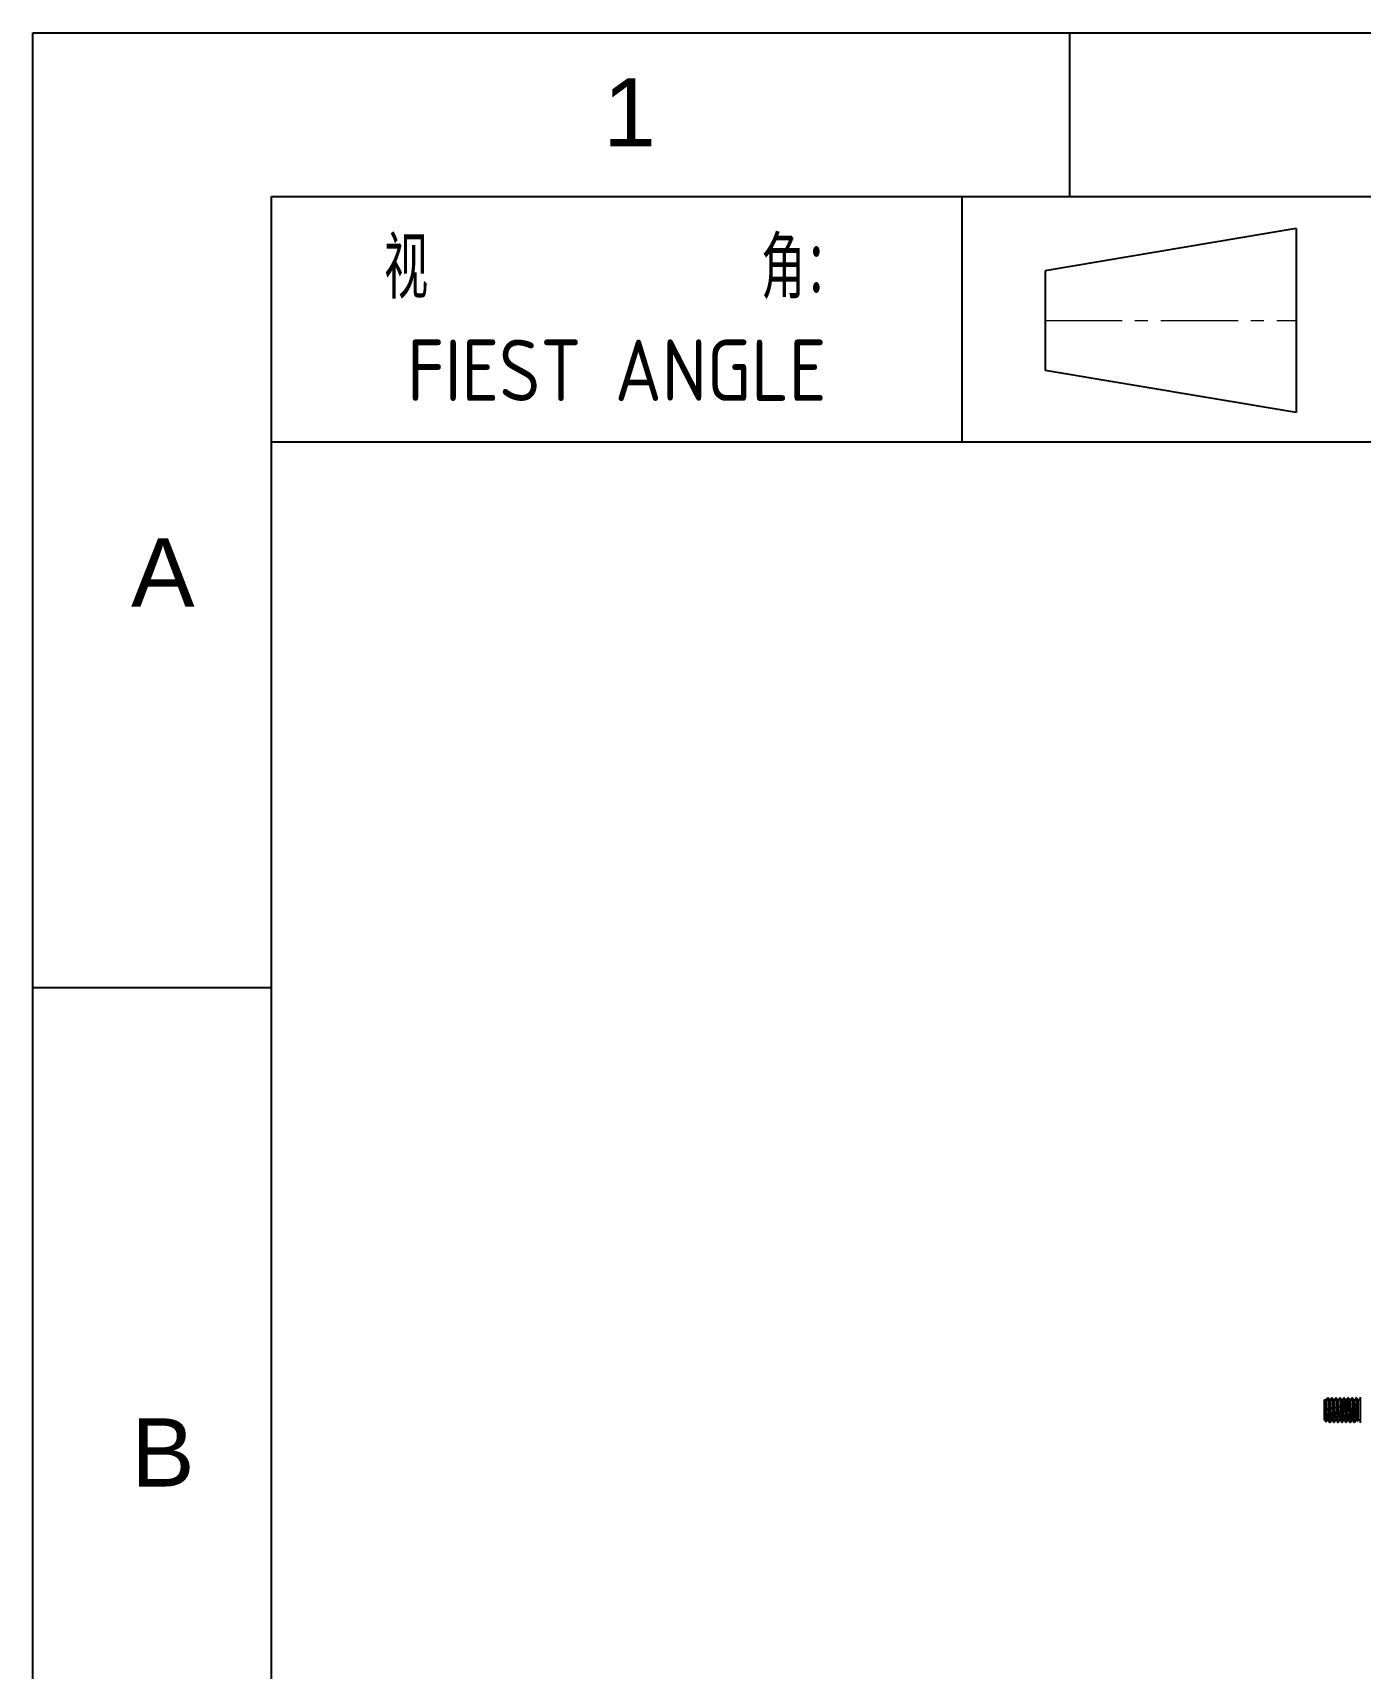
# Model space of a CAD drawing. Header units: millimetres. Extents: x 3299 to 14264, y 1863 to 5555.
# Drawn here: x 3299.4 to 3626.4, y 2871.8 to 3274.7 of the extents above; entities that cross this region are included whole.
import ezdxf

# ---------------------------------------------------------------- set-up
doc = ezdxf.new("R2010")
doc.units = ezdxf.units.MM
doc.linetypes.add('CENTER2', pattern=[28.575, 19.05, -3.175, 3.175, -3.175])
doc.layers.add('02___PRT_ALL_AXES', color=7, linetype='Continuous')
doc.layers.add('图框', color=7, linetype='Continuous')
doc.layers.add('细实线', color=7, linetype='Continuous', lineweight=18)
doc.styles.get("Standard").update_dxf_attribs({"font": 'arial.ttf'})
doc.styles.add('工程字', font='gbenor.shx', dxfattribs={"bigfont": 'gbcbig.shx'})

# ---------------------------------------------------------------- blocks, each defined once
blk = doc.blocks.new('产品尺寸图图框')
at = {"layer": '图框'}
for p, q in [((314.593, 605.09), (611.593, 605.09)), ((314.593, 395.09), (314.593, 605.09)), ((352.593, 605.09), (352.593, 599.09)), ((323.343, 599.09), (605.843, 599.09)), ((323.343, 401.09), (323.343, 599.09)), ((314.593, 570.09), (323.343, 570.09))]:
    blk.add_line(p, q, dxfattribs=at)
at = {"layer": '图框', "char_height": 2.5, "attachment_point": 1}
for s, insert in [('1', (335.498, 603.421)), ('A', (318.198, 586.553)), ('B', (318.198, 554.3))]:
    blk.add_mtext_dynamic_manual_height_columns(s, width=1.58949, gutter_width=1.25, heights=[0], dxfattribs=dict(at, insert=insert))
blk = doc.blocks.new('*T149')
at = {"layer": '图框', "color": 0, "linetype": 'ByBlock', "lineweight": -2, "transparency": 16777216}
for p, q in [((0, 60.48), (340.2, 60.48)), ((0, 0), (0, 60.48)), ((170.1, 0), (170.1, 60.48)), ((340.2, 0), (340.2, 60.48)), ((0, 0), (340.2, 0))]:
    blk.add_line(p, q, dxfattribs=at)
at = {"layer": '图框', "color": 0, "transparency": 16777216, "insert": (85.05, 30.24), "char_height": 15.12, "width": 153.4159, "attachment_point": 5, "style": '工程字'}
blk.add_mtext('视          角：\\PFIEST ANGLE', dxfattribs=at)
blk = doc.blocks.new('*U130')
at = {"layer": '细实线', "color": 0, "linetype": 'CENTER2', "lineweight": 5, "transparency": 16777216}
blk.add_line((-31.02, 0), (31.02, 0), dxfattribs=at)

msp = doc.modelspace()

# ---------------------------------------------------------------- linework, layer by layer
at = {"color": 7, "linetype": 'Continuous'}
for p, q in [((3617.58801, 2937.89949), (3617.67593, 2937.9874)), ((3617.58801, 2932.89952), (3617.58801, 2937.89947)), ((3617.67593, 2937.9874), (3617.68659, 2937.98357)), ((3618.32343, 2938.3869), (3618.33801, 2938.39949)), ((3618.43801, 2938.39949), (3618.45259, 2938.3869)), ((3619.32343, 2938.3869), (3619.33801, 2938.39949)), ((3619.45259, 2938.3869), (3619.43801, 2938.39949)), ((3620.32343, 2938.3869), (3620.33801, 2938.39949)), ((3620.45259, 2938.3869), (3620.43801, 2938.39949)), ((3621.32343, 2938.3869), (3621.33801, 2938.39949)), ((3621.45259, 2938.3869), (3621.43801, 2938.39949)), ((3622.33801, 2938.39949), (3622.32343, 2938.3869)), ((3622.45259, 2938.3869), (3622.43801, 2938.39949)), ((3623.33801, 2938.39949), (3623.32343, 2938.3869)), ((3623.45259, 2938.3869), (3623.43801, 2938.39949)), ((3624.32343, 2938.3869), (3624.33801, 2938.39949)), ((3624.45259, 2938.3869), (3624.43801, 2938.39949)), ((3625.33801, 2938.39949), (3625.32343, 2938.3869)), ((3625.38801, 2938.25266), (3625.38801, 2938.39949)), ((3625.88801, 2937.89949), (3625.38801, 2938.39949)), ((3625.88801, 2932.89949), (3625.88801, 2937.89949)), ((3626.38801, 2937.89949), (3625.88801, 2937.89949)), ((3626.38801, 2938.54949), (3626.38801, 2932.24949)), ((3617.58801, 2932.89949), (3617.99291, 2932.49458)), ((3617.99291, 2932.49458), (3618.00243, 2932.49802)), ((3618.82343, 2932.41207), (3618.83801, 2932.39949)), ((3619.82343, 2932.41207), (3619.83801, 2932.39949)), ((3619.95259, 2932.41207), (3619.93801, 2932.39949)), ((3620.82343, 2932.41207), (3620.83801, 2932.39949)), ((3620.95259, 2932.41207), (3620.93801, 2932.39949)), ((3621.82343, 2932.41207), (3621.83801, 2932.39949)), ((3621.95259, 2932.41207), (3621.93801, 2932.39949)), ((3622.82343, 2932.41207), (3622.83801, 2932.39949)), ((3622.95259, 2932.41207), (3622.93801, 2932.39949)), ((3623.82343, 2932.41207), (3623.83801, 2932.39949)), ((3623.95259, 2932.41207), (3623.93801, 2932.39949)), ((3624.83801, 2932.39949), (3624.82343, 2932.41207)), ((3624.95259, 2932.41207), (3624.93801, 2932.39949)), ((3625.66313, 2932.68844), (3625.6733, 2932.68478)), ((3625.88801, 2932.89949), (3625.6733, 2932.68478)), ((3626.38801, 2932.89949), (3625.88801, 2932.89949))]:
    msp.add_line(p, q, dxfattribs=at)
for points in [[(3617.90767, 2937.60315), (3617.78494, 2937.81425), (3617.68659, 2937.98357)], [(3618.32343, 2938.3869), (3618.16821, 2938.1193), (3617.994, 2937.81927), (3617.88801, 2937.63696)], [(3618.90767, 2937.60315), (3618.78494, 2937.81425), (3618.61072, 2938.11428), (3618.45259, 2938.3869)], [(3619.32343, 2938.3869), (3619.16821, 2938.1193), (3618.994, 2937.81927), (3618.88801, 2937.63696)], [(3619.90767, 2937.60315), (3619.78494, 2937.81425), (3619.61072, 2938.11428), (3619.45259, 2938.3869)], [(3620.32343, 2938.3869), (3620.16821, 2938.1193), (3619.994, 2937.81927), (3619.88801, 2937.63696)], [(3620.90767, 2937.60315), (3620.78494, 2937.81425), (3620.61072, 2938.11428), (3620.45259, 2938.3869)], [(3621.32343, 2938.3869), (3621.16821, 2938.1193), (3620.994, 2937.81927), (3620.88801, 2937.63696)], [(3621.90767, 2937.60315), (3621.78494, 2937.81425), (3621.61072, 2938.11428), (3621.45259, 2938.3869)], [(3622.32343, 2938.3869), (3622.16821, 2938.1193), (3621.994, 2937.81927), (3621.88801, 2937.63696)], [(3622.90767, 2937.60315), (3622.78494, 2937.81425), (3622.61072, 2938.11428), (3622.45259, 2938.3869)], [(3623.32343, 2938.3869), (3623.16821, 2938.1193), (3622.994, 2937.81927), (3622.88801, 2937.63696)], [(3623.90767, 2937.60315), (3623.78494, 2937.81425), (3623.61072, 2938.11428), (3623.45259, 2938.3869)], [(3624.32343, 2938.3869), (3624.16821, 2938.1193), (3623.994, 2937.81927), (3623.88801, 2937.63696)], [(3624.90767, 2937.60315), (3624.78494, 2937.81425), (3624.61072, 2938.11428), (3624.45259, 2938.3869)], [(3625.32343, 2938.3869), (3625.16821, 2938.1193), (3624.994, 2937.81927), (3624.88801, 2937.63696)], [(3618.00243, 2932.49802), (3618.11072, 2932.68469), (3618.28494, 2932.98473), (3618.38801, 2933.16202)], [(3618.36835, 2933.19583), (3618.494, 2932.97971), (3618.66821, 2932.67968), (3618.82343, 2932.41207)], [(3618.95259, 2932.41207), (3619.11072, 2932.68469), (3619.28494, 2932.98473), (3619.38801, 2933.16202)], [(3619.36835, 2933.19583), (3619.494, 2932.97971), (3619.66821, 2932.67968), (3619.82343, 2932.41207)], [(3619.95259, 2932.41207), (3620.11072, 2932.68469), (3620.28494, 2932.98473), (3620.38801, 2933.16202)], [(3620.36835, 2933.19583), (3620.494, 2932.97971), (3620.66821, 2932.67968), (3620.82343, 2932.41207)], [(3620.95259, 2932.41207), (3621.11072, 2932.68469), (3621.28494, 2932.98473), (3621.38801, 2933.16202)], [(3621.36835, 2933.19583), (3621.494, 2932.97971), (3621.66821, 2932.67968), (3621.82343, 2932.41207)], [(3621.95259, 2932.41207), (3622.11072, 2932.68469), (3622.28494, 2932.98473), (3622.38801, 2933.16202)], [(3622.36835, 2933.19583), (3622.494, 2932.97971), (3622.66821, 2932.67968), (3622.82343, 2932.41207)], [(3622.95259, 2932.41207), (3623.11072, 2932.68469), (3623.28494, 2932.98473), (3623.38801, 2933.16202)], [(3623.36835, 2933.19583), (3623.494, 2932.97971), (3623.66821, 2932.67968), (3623.82343, 2932.41207)], [(3623.95259, 2932.41207), (3624.11072, 2932.68469), (3624.28494, 2932.98473), (3624.38801, 2933.16202)], [(3624.36835, 2933.19583), (3624.494, 2932.97971), (3624.66821, 2932.67968), (3624.82343, 2932.41207)], [(3624.95259, 2932.41207), (3625.11072, 2932.68469), (3625.28494, 2932.98473), (3625.38801, 2933.16202)], [(3625.36835, 2933.19583), (3625.494, 2932.97971), (3625.66313, 2932.68844)]]:
    msp.add_lwpolyline(points, dxfattribs=at)
for points, knots in [([(3617.68659, 2937.98356), (3617.68811, 2937.98094), (3617.69091, 2937.97429), (3617.693, 2937.96743), (3617.6941, 2937.96344)], [0, 0, 0, 0, 0.422017161, 1, 1, 1, 1]), ([(3617.6941, 2937.96344), (3617.69601, 2937.95648), (3617.69961, 2937.94044), (3617.70442, 2937.91324), (3617.70926, 2937.88001), (3617.7141, 2937.84084), (3617.71895, 2937.79581), (3617.72576, 2937.72447), (3617.73408, 2937.62163), (3617.74364, 2937.48257), (3617.7532, 2937.32371), (3617.76274, 2937.14658), (3617.77227, 2936.95285), (3617.78177, 2936.74434), (3617.7947, 2936.44245), (3617.81051, 2936.0433), (3617.82901, 2935.54827), (3617.84741, 2935.04446), (3617.8628, 2934.62701), (3617.87522, 2934.30165), (3617.88439, 2934.06889), (3617.89353, 2933.84646), (3617.90263, 2933.63617), (3617.9117, 2933.4397), (3617.92073, 2933.25863), (3617.92971, 2933.09437), (3617.93865, 2932.94821), (3617.94633, 2932.83825), (3617.95256, 2932.76016), (3617.95702, 2932.70924), (3617.96147, 2932.66356), (3617.9659, 2932.62322), (3617.97032, 2932.58828), (3617.9747, 2932.5588), (3617.97906, 2932.53481), (3617.98287, 2932.5183), (3617.98605, 2932.50793), (3617.98823, 2932.50217), (3617.99039, 2932.4978), (3617.99205, 2932.49546), (3617.99291, 2932.4946)], [0, 0, 0, 0, 0.003947887, 0.00899013, 0.015119656, 0.022325423, 0.030593932, 0.039904615, 0.061553375, 0.08706691, 0.116195752, 0.148662972, 0.184162542, 0.222361591, 0.26291068, 0.34956037, 0.441011175, 0.53405832, 0.625506685, 0.669661911, 0.712278854, 0.753005136, 0.791514238, 0.827491242, 0.860657299, 0.890747149, 0.917533499, 0.940812447, 0.951080603, 0.960411748, 0.968789619, 0.976198309, 0.982625335, 0.98806472, 0.99251287, 0.995969982, 0.997329797, 0.998447959, 0.999332523, 1, 1, 1, 1]), ([(3618.36835, 2933.19584), (3618.36562, 2933.20053), (3618.36036, 2933.21162), (3618.35329, 2933.23081), (3618.3462, 2933.2544), (3618.33908, 2933.28235), (3618.33194, 2933.31462), (3618.32188, 2933.36599), (3618.30959, 2933.44053), (3618.2954, 2933.54191), (3618.28116, 2933.65846), (3618.2669, 2933.78923), (3618.25261, 2933.93316), (3618.23831, 2934.08908), (3618.21873, 2934.31713), (3618.19463, 2934.62194), (3618.16634, 2935.00426), (3618.13801, 2935.39949), (3618.10969, 2935.79471), (3618.08139, 2936.17704), (3618.05729, 2936.48184), (3618.03771, 2936.70989), (3618.0234, 2936.86581), (3618.00912, 2937.00974), (3617.99486, 2937.14052), (3617.98063, 2937.25707), (3617.96644, 2937.35845), (3617.95413, 2937.43299), (3617.94408, 2937.48436), (3617.93695, 2937.51663), (3617.92983, 2937.54457), (3617.92273, 2937.56816), (3617.91566, 2937.58735), (3617.9104, 2937.59845), (3617.90767, 2937.60314)], [0, 0, 0, 0, 0.003670388, 0.008268326, 0.013815261, 0.020313985, 0.027760227, 0.03614622, 0.05569188, 0.078812292, 0.105332683, 0.135050805, 0.167723177, 0.20309504, 0.240876199, 0.322432131, 0.409750351, 0.499998821, 0.590248011, 0.677567041, 0.759122051, 0.796904018, 0.832273224, 0.864949628, 0.894663774, 0.92118679, 0.944307116, 0.963850229, 0.972239428, 0.979687261, 0.986183487, 0.991727566, 0.996326461, 1, 1, 1, 1]), ([(3618.33801, 2938.39949), (3618.33935, 2938.39949), (3618.34229, 2938.39873), (3618.34627, 2938.39574), (3618.35015, 2938.39105), (3618.35401, 2938.38463), (3618.35787, 2938.37646), (3618.36173, 2938.36652), (3618.36561, 2938.3548), (3618.37109, 2938.33572), (3618.37779, 2938.30739), (3618.38549, 2938.26811), (3618.39322, 2938.22193), (3618.40096, 2938.16896), (3618.40872, 2938.10932), (3618.41649, 2938.04316), (3618.42426, 2937.97064), (3618.43502, 2937.86175), (3618.4483, 2937.71115), (3618.46377, 2937.51405), (3618.47926, 2937.2966), (3618.49477, 2937.06087), (3618.51029, 2936.80916), (3618.52583, 2936.54388), (3618.54137, 2936.26757), (3618.56226, 2935.88489), (3618.57766, 2935.59458), (3618.58801, 2935.39949)], [0, 0, 0, 0, 0.00132766, 0.002902607, 0.004880263, 0.007339838, 0.010321525, 0.01384698, 0.017928586, 0.022573729, 0.033566334, 0.046825827, 0.06233444, 0.080067953, 0.099995154, 0.122068702, 0.146236413, 0.172445234, 0.230745353, 0.296407646, 0.368819756, 0.447283096, 0.531057021, 0.61932139, 0.711233716, 0.805942783, 1, 1, 1, 1]), ([(3618.45259, 2938.38689), (3618.45394, 2938.38458), (3618.45657, 2938.37936), (3618.4618, 2938.36676), (3618.46813, 2938.34694), (3618.47534, 2938.31836), (3618.48259, 2938.28357), (3618.48987, 2938.24264), (3618.50019, 2938.17612), (3618.51276, 2938.07826), (3618.52724, 2937.94382), (3618.54176, 2937.78767), (3618.55632, 2937.61114), (3618.57091, 2937.41572), (3618.58552, 2937.20309), (3618.60015, 2936.97505), (3618.61478, 2936.73356), (3618.63462, 2936.39073), (3618.65908, 2935.94478), (3618.67826, 2935.58333), (3618.68801, 2935.39949)], [0, 0, 0, 0, 0.002676788, 0.005834072, 0.013634491, 0.023454646, 0.035299739, 0.049158876, 0.065014666, 0.102613411, 0.147799089, 0.200215561, 0.25941998, 0.324918972, 0.396159205, 0.472538706, 0.553408903, 0.638068518, 0.815913786, 1, 1, 1, 1]), ([(3619.36835, 2933.19583), (3619.36562, 2933.20053), (3619.36036, 2933.21162), (3619.3533, 2933.23082), (3619.3462, 2933.25441), (3619.33907, 2933.28235), (3619.33194, 2933.31461), (3619.32189, 2933.36599), (3619.30959, 2933.44053), (3619.29539, 2933.54191), (3619.28117, 2933.65846), (3619.2669, 2933.78923), (3619.25262, 2933.93316), (3619.23831, 2934.08908), (3619.21873, 2934.31713), (3619.19463, 2934.62193), (3619.16634, 2935.00426), (3619.13801, 2935.39949), (3619.10969, 2935.79471), (3619.08139, 2936.17704), (3619.0573, 2936.48184), (3619.03771, 2936.7099), (3619.02341, 2936.86581), (3619.00912, 2937.00975), (3618.99486, 2937.14052), (3618.98063, 2937.25707), (3618.96643, 2937.35845), (3618.95414, 2937.43299), (3618.94409, 2937.48436), (3618.93695, 2937.51662), (3618.92982, 2937.54457), (3618.92273, 2937.56816), (3618.91566, 2937.58736), (3618.9104, 2937.59845), (3618.90767, 2937.60314)], [0, 0, 0, 0, 0.00367319, 0.008273188, 0.013818435, 0.02031441, 0.027760242, 0.036149237, 0.055694545, 0.078812693, 0.105336816, 0.135051109, 0.167726329, 0.203096983, 0.240877315, 0.322432914, 0.409752032, 0.500000619, 0.590248833, 0.677567404, 0.759123661, 0.796903585, 0.832275784, 0.864948611, 0.894665159, 0.921187781, 0.944306143, 0.963853094, 0.972239886, 0.979685133, 0.986182558, 0.991729356, 0.996329139, 1, 1, 1, 1]), ([(3619.33801, 2938.39949), (3619.33935, 2938.39949), (3619.34229, 2938.39873), (3619.34627, 2938.39574), (3619.35015, 2938.39105), (3619.35401, 2938.38463), (3619.35787, 2938.37646), (3619.36173, 2938.36652), (3619.36561, 2938.3548), (3619.37109, 2938.33572), (3619.37779, 2938.30739), (3619.38549, 2938.26811), (3619.39322, 2938.22193), (3619.40096, 2938.16896), (3619.40872, 2938.10932), (3619.41649, 2938.04316), (3619.42426, 2937.97064), (3619.43502, 2937.86175), (3619.4483, 2937.71115), (3619.46377, 2937.51405), (3619.47926, 2937.2966), (3619.49477, 2937.06087), (3619.51029, 2936.80916), (3619.52583, 2936.54388), (3619.54137, 2936.26757), (3619.56226, 2935.88489), (3619.57766, 2935.59458), (3619.58801, 2935.39949)], [0, 0, 0, 0, 0.00132766, 0.002902607, 0.004880263, 0.007339838, 0.010321525, 0.01384698, 0.017928586, 0.022573729, 0.033566334, 0.046825827, 0.06233444, 0.080067953, 0.099995154, 0.122068702, 0.146236413, 0.172445234, 0.230745353, 0.296407646, 0.368819756, 0.447283096, 0.531057021, 0.61932139, 0.711233716, 0.805942783, 1, 1, 1, 1]), ([(3619.68801, 2935.39949), (3619.67826, 2935.58333), (3619.65908, 2935.94478), (3619.63462, 2936.39074), (3619.61478, 2936.73356), (3619.60015, 2936.97505), (3619.58552, 2937.20309), (3619.57091, 2937.41572), (3619.55632, 2937.61114), (3619.54176, 2937.78767), (3619.52724, 2937.94382), (3619.51276, 2938.07826), (3619.50019, 2938.17612), (3619.48987, 2938.24264), (3619.48259, 2938.28357), (3619.47534, 2938.31836), (3619.46813, 2938.34694), (3619.4618, 2938.36676), (3619.45657, 2938.37936), (3619.45394, 2938.38458), (3619.45259, 2938.38689)], [0, 0, 0, 0, 0.184087366, 0.361930789, 0.446591099, 0.527461708, 0.603840568, 0.675081203, 0.740579553, 0.799784875, 0.852200306, 0.897387005, 0.934984709, 0.950840534, 0.964700566, 0.976546145, 0.986365199, 0.994165083, 0.997322714, 1, 1, 1, 1]), ([(3620.36835, 2933.19584), (3620.36562, 2933.20054), (3620.36036, 2933.21163), (3620.35329, 2933.23081), (3620.34619, 2933.2544), (3620.33907, 2933.28235), (3620.33194, 2933.31462), (3620.32189, 2933.36599), (3620.30958, 2933.44053), (3620.2954, 2933.54191), (3620.28116, 2933.65846), (3620.2669, 2933.78923), (3620.25262, 2933.93316), (3620.23831, 2934.08908), (3620.21873, 2934.31713), (3620.19463, 2934.62194), (3620.16634, 2935.00426), (3620.13801, 2935.39949), (3620.10969, 2935.79471), (3620.08139, 2936.17704), (3620.05729, 2936.48184), (3620.03771, 2936.70989), (3620.02341, 2936.86581), (3620.00912, 2937.00975), (3619.99486, 2937.14052), (3619.98062, 2937.25707), (3619.96644, 2937.35845), (3619.95414, 2937.43299), (3619.94408, 2937.48436), (3619.93695, 2937.51663), (3619.92983, 2937.54458), (3619.92273, 2937.56817), (3619.91566, 2937.58735), (3619.9104, 2937.59844), (3619.90767, 2937.60314)], [0, 0, 0, 0, 0.003672162, 0.008269324, 0.013813449, 0.020312206, 0.027760548, 0.036148197, 0.05569014, 0.078812963, 0.105333222, 0.135049999, 0.167725033, 0.20309412, 0.240877283, 0.322432329, 0.409750721, 0.500000077, 0.590249285, 0.67756757, 0.759122792, 0.796905763, 0.832275386, 0.864949749, 0.894667309, 0.92118707, 0.944309823, 0.963852307, 0.97223945, 0.979687472, 0.98618664, 0.99173139, 0.996328335, 1, 1, 1, 1]), ([(3620.33801, 2938.39949), (3620.33935, 2938.39949), (3620.34229, 2938.39873), (3620.34627, 2938.39574), (3620.35015, 2938.39105), (3620.35401, 2938.38463), (3620.35787, 2938.37646), (3620.36173, 2938.36652), (3620.36561, 2938.3548), (3620.37109, 2938.33572), (3620.37779, 2938.30739), (3620.38549, 2938.26811), (3620.39322, 2938.22193), (3620.40096, 2938.16896), (3620.40872, 2938.10932), (3620.41649, 2938.04316), (3620.42426, 2937.97064), (3620.43502, 2937.86175), (3620.4483, 2937.71115), (3620.46377, 2937.51405), (3620.47926, 2937.2966), (3620.49477, 2937.06087), (3620.51029, 2936.80916), (3620.52583, 2936.54388), (3620.54137, 2936.26757), (3620.56226, 2935.88489), (3620.57766, 2935.59458), (3620.58801, 2935.39949)], [0, 0, 0, 0, 0.00132766, 0.002902607, 0.004880263, 0.007339838, 0.010321525, 0.01384698, 0.017928586, 0.022573729, 0.033566334, 0.046825827, 0.06233444, 0.080067953, 0.099995154, 0.122068702, 0.146236413, 0.172445234, 0.230745353, 0.296407646, 0.368819756, 0.447283096, 0.531057021, 0.61932139, 0.711233716, 0.805942783, 1, 1, 1, 1]), ([(3620.68801, 2935.39949), (3620.67826, 2935.58333), (3620.65908, 2935.94478), (3620.63462, 2936.39074), (3620.61478, 2936.73356), (3620.60015, 2936.97505), (3620.58552, 2937.20309), (3620.57091, 2937.41572), (3620.55632, 2937.61114), (3620.54176, 2937.78767), (3620.52724, 2937.94382), (3620.51276, 2938.07826), (3620.50019, 2938.17612), (3620.48987, 2938.24264), (3620.48259, 2938.28357), (3620.47534, 2938.31836), (3620.46813, 2938.34694), (3620.4618, 2938.36676), (3620.45657, 2938.37936), (3620.45394, 2938.38458), (3620.45259, 2938.38689)], [0, 0, 0, 0, 0.184087366, 0.361930789, 0.446591099, 0.527461708, 0.603840568, 0.675081203, 0.740579553, 0.799784875, 0.852200306, 0.897387005, 0.934984709, 0.950840534, 0.964700566, 0.976546145, 0.986365199, 0.994165083, 0.997322714, 1, 1, 1, 1]), ([(3621.36835, 2933.19584), (3621.36562, 2933.20053), (3621.36036, 2933.21162), (3621.35329, 2933.23081), (3621.3462, 2933.2544), (3621.33908, 2933.28235), (3621.33194, 2933.31461), (3621.32188, 2933.36599), (3621.30959, 2933.44053), (3621.29539, 2933.54191), (3621.28117, 2933.65846), (3621.2669, 2933.78923), (3621.25261, 2933.93316), (3621.23831, 2934.08908), (3621.21873, 2934.31713), (3621.19463, 2934.62193), (3621.16634, 2935.00426), (3621.13801, 2935.39949), (3621.10969, 2935.79471), (3621.08139, 2936.17704), (3621.05729, 2936.48184), (3621.03771, 2936.70989), (3621.02341, 2936.86581), (3621.00912, 2937.00974), (3620.99485, 2937.14052), (3620.98063, 2937.25707), (3620.96644, 2937.35845), (3620.95413, 2937.43299), (3620.94409, 2937.48436), (3620.93695, 2937.51663), (3620.92983, 2937.54457), (3620.92273, 2937.56816), (3620.91566, 2937.58735), (3620.9104, 2937.59845), (3620.90767, 2937.60315)], [0, 0, 0, 0, 0.003670542, 0.008269901, 0.01381687, 0.020314676, 0.027760102, 0.036146461, 0.055693298, 0.078812143, 0.105334091, 0.135051177, 0.167723639, 0.203095926, 0.240876114, 0.322432317, 0.409750742, 0.499998978, 0.590247753, 0.67756693, 0.759122284, 0.796903107, 0.832273243, 0.864949068, 0.894663074, 0.921187016, 0.944305758, 0.963850312, 0.972239582, 0.979686135, 0.986182051, 0.99172686, 0.996326542, 1, 1, 1, 1]), ([(3621.33801, 2938.39949), (3621.33935, 2938.39949), (3621.34229, 2938.39873), (3621.34627, 2938.39574), (3621.35015, 2938.39105), (3621.35401, 2938.38463), (3621.35787, 2938.37646), (3621.36173, 2938.36652), (3621.36561, 2938.3548), (3621.37109, 2938.33572), (3621.37779, 2938.30739), (3621.38549, 2938.26811), (3621.39322, 2938.22193), (3621.40096, 2938.16896), (3621.40872, 2938.10932), (3621.41649, 2938.04316), (3621.42426, 2937.97064), (3621.43502, 2937.86175), (3621.4483, 2937.71115), (3621.46377, 2937.51405), (3621.47926, 2937.2966), (3621.49477, 2937.06087), (3621.51029, 2936.80916), (3621.52583, 2936.54388), (3621.54137, 2936.26757), (3621.56226, 2935.88489), (3621.57766, 2935.59458), (3621.58801, 2935.39949)], [0, 0, 0, 0, 0.00132766, 0.002902607, 0.004880263, 0.007339838, 0.010321525, 0.01384698, 0.017928586, 0.022573729, 0.033566334, 0.046825827, 0.06233444, 0.080067953, 0.099995154, 0.122068702, 0.146236413, 0.172445234, 0.230745353, 0.296407646, 0.368819756, 0.447283096, 0.531057021, 0.61932139, 0.711233716, 0.805942783, 1, 1, 1, 1]), ([(3621.68801, 2935.39949), (3621.67826, 2935.58333), (3621.65908, 2935.94478), (3621.63462, 2936.39074), (3621.61478, 2936.73356), (3621.60015, 2936.97505), (3621.58552, 2937.20309), (3621.57091, 2937.41572), (3621.55632, 2937.61114), (3621.54176, 2937.78767), (3621.52724, 2937.94382), (3621.51276, 2938.07826), (3621.50019, 2938.17612), (3621.48987, 2938.24264), (3621.48259, 2938.28357), (3621.47534, 2938.31836), (3621.46813, 2938.34694), (3621.4618, 2938.36676), (3621.45657, 2938.37936), (3621.45394, 2938.38458), (3621.45259, 2938.38689)], [0, 0, 0, 0, 0.184087366, 0.361930789, 0.446591099, 0.527461708, 0.603840568, 0.675081203, 0.740579553, 0.799784875, 0.852200306, 0.897387005, 0.934984709, 0.950840534, 0.964700566, 0.976546145, 0.986365199, 0.994165083, 0.997322714, 1, 1, 1, 1]), ([(3622.36835, 2933.19583), (3622.36562, 2933.20053), (3622.36036, 2933.21162), (3622.3533, 2933.23082), (3622.3462, 2933.2544), (3622.33907, 2933.28235), (3622.33194, 2933.31461), (3622.32189, 2933.36599), (3622.30958, 2933.44053), (3622.2954, 2933.54191), (3622.28117, 2933.65846), (3622.2669, 2933.78923), (3622.25262, 2933.93316), (3622.23831, 2934.08908), (3622.21873, 2934.31713), (3622.19463, 2934.62193), (3622.16634, 2935.00426), (3622.13801, 2935.39949), (3622.10969, 2935.79471), (3622.08139, 2936.17704), (3622.05729, 2936.48184), (3622.03771, 2936.7099), (3622.02341, 2936.86581), (3622.00912, 2937.00975), (3621.99486, 2937.14052), (3621.98063, 2937.25707), (3621.96644, 2937.35845), (3621.95414, 2937.43299), (3621.94408, 2937.48436), (3621.93695, 2937.51662), (3621.92983, 2937.54457), (3621.92273, 2937.56817), (3621.91566, 2937.58736), (3621.9104, 2937.59844), (3621.90767, 2937.60314)], [0, 0, 0, 0, 0.003673547, 0.008272571, 0.013816745, 0.020312873, 0.027760529, 0.036149775, 0.055693077, 0.078813094, 0.10533629, 0.135050313, 0.167726676, 0.203096006, 0.240877751, 0.322432781, 0.409751849, 0.50000096, 0.590249369, 0.67756763, 0.759123659, 0.796904593, 0.832276651, 0.864948957, 0.89466692, 0.921187651, 0.944307698, 0.96385375, 0.972239754, 0.979685778, 0.986184317, 0.99173135, 0.996329644, 1, 1, 1, 1]), ([(3622.58801, 2935.39949), (3622.57766, 2935.59458), (3622.56226, 2935.88489), (3622.54137, 2936.26757), (3622.52583, 2936.54388), (3622.51029, 2936.80916), (3622.49477, 2937.06087), (3622.47926, 2937.2966), (3622.46377, 2937.51405), (3622.4483, 2937.71115), (3622.43502, 2937.86175), (3622.42426, 2937.97064), (3622.41649, 2938.04316), (3622.40872, 2938.10932), (3622.40096, 2938.16896), (3622.39322, 2938.22193), (3622.38549, 2938.26811), (3622.37779, 2938.30739), (3622.37109, 2938.33572), (3622.36561, 2938.3548), (3622.36173, 2938.36652), (3622.35787, 2938.37646), (3622.35401, 2938.38463), (3622.35015, 2938.39105), (3622.34627, 2938.39574), (3622.34229, 2938.39873), (3622.33935, 2938.39949), (3622.33801, 2938.39949)], [0, 0, 0, 0, 0.194057217, 0.288766284, 0.38067861, 0.468942979, 0.552716904, 0.631180244, 0.703592354, 0.769254647, 0.827554766, 0.853763587, 0.877931298, 0.900004846, 0.919932047, 0.93766556, 0.953174173, 0.966433666, 0.977426271, 0.982071414, 0.98615302, 0.989678475, 0.992660162, 0.995119737, 0.997097393, 0.99867234, 1, 1, 1, 1]), ([(3622.68801, 2935.39949), (3622.67826, 2935.58333), (3622.65908, 2935.94478), (3622.63462, 2936.39074), (3622.61478, 2936.73356), (3622.60015, 2936.97505), (3622.58552, 2937.20309), (3622.57091, 2937.41572), (3622.55632, 2937.61114), (3622.54176, 2937.78767), (3622.52724, 2937.94382), (3622.51276, 2938.07826), (3622.50019, 2938.17612), (3622.48987, 2938.24264), (3622.48259, 2938.28357), (3622.47534, 2938.31836), (3622.46813, 2938.34694), (3622.4618, 2938.36676), (3622.45657, 2938.37936), (3622.45394, 2938.38458), (3622.45259, 2938.38689)], [0, 0, 0, 0, 0.184087366, 0.361930789, 0.446591099, 0.527461708, 0.603840568, 0.675081203, 0.740579553, 0.799784875, 0.852200306, 0.897387005, 0.934984709, 0.950840534, 0.964700566, 0.976546145, 0.986365199, 0.994165083, 0.997322714, 1, 1, 1, 1]), ([(3623.36835, 2933.19584), (3623.36562, 2933.20054), (3623.36036, 2933.21162), (3623.35329, 2933.23081), (3623.3462, 2933.2544), (3623.33908, 2933.28235), (3623.33194, 2933.31462), (3623.32188, 2933.36599), (3623.30958, 2933.44053), (3623.2954, 2933.54191), (3623.28116, 2933.65846), (3623.2669, 2933.78923), (3623.25262, 2933.93316), (3623.23831, 2934.08908), (3623.21873, 2934.31713), (3623.19463, 2934.62194), (3623.16634, 2935.00426), (3623.13801, 2935.39949), (3623.10969, 2935.79471), (3623.08139, 2936.17704), (3623.05729, 2936.48184), (3623.03771, 2936.70989), (3623.02341, 2936.86581), (3623.00912, 2937.00974), (3622.99486, 2937.14052), (3622.98062, 2937.25707), (3622.96644, 2937.35845), (3622.95414, 2937.43299), (3622.94408, 2937.48436), (3622.93695, 2937.51663), (3622.92983, 2937.54458), (3622.92273, 2937.56816), (3622.91566, 2937.58735), (3622.9104, 2937.59844), (3622.90767, 2937.60314)], [0, 0, 0, 0, 0.003670982, 0.008267935, 0.013813782, 0.020313059, 0.027760405, 0.036146883, 0.055690548, 0.078812618, 0.105332099, 0.135050379, 0.167723744, 0.203094302, 0.240876673, 0.322432161, 0.409750338, 0.499999252, 0.590248697, 0.677567329, 0.75912226, 0.796905328, 0.832274048, 0.864949933, 0.894665512, 0.921186812, 0.944309097, 0.963850984, 0.972239374, 0.97968791, 0.986185667, 0.991729403, 0.99632714, 1, 1, 1, 1]), ([(3623.58801, 2935.39949), (3623.57766, 2935.59458), (3623.56226, 2935.88489), (3623.54137, 2936.26757), (3623.52583, 2936.54388), (3623.51029, 2936.80916), (3623.49477, 2937.06087), (3623.47926, 2937.2966), (3623.46377, 2937.51405), (3623.4483, 2937.71115), (3623.43502, 2937.86175), (3623.42426, 2937.97064), (3623.41649, 2938.04316), (3623.40872, 2938.10932), (3623.40096, 2938.16896), (3623.39322, 2938.22193), (3623.38549, 2938.26811), (3623.37779, 2938.30739), (3623.37109, 2938.33572), (3623.36561, 2938.3548), (3623.36173, 2938.36652), (3623.35787, 2938.37646), (3623.35401, 2938.38463), (3623.35015, 2938.39105), (3623.34627, 2938.39574), (3623.34229, 2938.39873), (3623.33935, 2938.39949), (3623.33801, 2938.39949)], [0, 0, 0, 0, 0.194057217, 0.288766284, 0.38067861, 0.468942979, 0.552716904, 0.631180244, 0.703592354, 0.769254647, 0.827554766, 0.853763587, 0.877931298, 0.900004846, 0.919932047, 0.93766556, 0.953174173, 0.966433666, 0.977426271, 0.982071414, 0.98615302, 0.989678475, 0.992660162, 0.995119737, 0.997097393, 0.99867234, 1, 1, 1, 1]), ([(3623.68801, 2935.39949), (3623.67826, 2935.58333), (3623.65908, 2935.94478), (3623.63462, 2936.39074), (3623.61478, 2936.73356), (3623.60015, 2936.97505), (3623.58552, 2937.20309), (3623.57091, 2937.41572), (3623.55632, 2937.61114), (3623.54176, 2937.78767), (3623.52724, 2937.94382), (3623.51276, 2938.07826), (3623.50019, 2938.17612), (3623.48987, 2938.24264), (3623.48259, 2938.28357), (3623.47534, 2938.31836), (3623.46813, 2938.34694), (3623.4618, 2938.36676), (3623.45657, 2938.37936), (3623.45394, 2938.38458), (3623.45259, 2938.38689)], [0, 0, 0, 0, 0.184087366, 0.361930789, 0.446591099, 0.527461708, 0.603840568, 0.675081203, 0.740579553, 0.799784875, 0.852200306, 0.897387005, 0.934984709, 0.950840534, 0.964700566, 0.976546145, 0.986365199, 0.994165083, 0.997322714, 1, 1, 1, 1]), ([(3624.36835, 2933.19583), (3624.36562, 2933.20053), (3624.36036, 2933.21162), (3624.3533, 2933.23081), (3624.3462, 2933.25441), (3624.33907, 2933.28235), (3624.33194, 2933.31461), (3624.32189, 2933.36599), (3624.30959, 2933.44053), (3624.29539, 2933.54191), (3624.28117, 2933.65846), (3624.2669, 2933.78923), (3624.2499, 2933.96056), (3624.23063, 2934.17528), (3624.20929, 2934.43496), (3624.18792, 2934.71236), (3624.16654, 2935.00238), (3624.14514, 2935.2997), (3624.12375, 2935.59886), (3624.10235, 2935.89435), (3624.08097, 2936.18075), (3624.05961, 2936.45279), (3624.03829, 2936.70548), (3624.01702, 2936.93418), (3623.9987, 2937.10775), (3623.98378, 2937.23146), (3623.97306, 2937.31193), (3623.96236, 2937.38361), (3623.9517, 2937.44618), (3623.94107, 2937.49936), (3623.93181, 2937.5376), (3623.92422, 2937.56323), (3623.91888, 2937.57885), (3623.91354, 2937.59197), (3623.90966, 2937.59973), (3623.90767, 2937.60315)], [0, 0, 0, 0, 0.003672019, 0.008272206, 0.013818307, 0.020314868, 0.027760057, 0.036148098, 0.05569452, 0.07881221, 0.105335971, 0.135051221, 0.167725121, 0.221703605, 0.280764287, 0.343829313, 0.409751118, 0.477321803, 0.545308099, 0.612464913, 0.677566358, 0.739421769, 0.796902117, 0.848965359, 0.894662411, 0.914867112, 0.933182097, 0.949531664, 0.963850979, 0.976079694, 0.986179863, 0.990428605, 0.994144063, 0.997330948, 1, 1, 1, 1]), ([(3624.33801, 2938.39949), (3624.33935, 2938.39949), (3624.34229, 2938.39873), (3624.34627, 2938.39574), (3624.35015, 2938.39105), (3624.35401, 2938.38463), (3624.35787, 2938.37646), (3624.36173, 2938.36652), (3624.36561, 2938.3548), (3624.37109, 2938.33572), (3624.37779, 2938.30739), (3624.38549, 2938.26811), (3624.39322, 2938.22193), (3624.40096, 2938.16896), (3624.40872, 2938.10932), (3624.41649, 2938.04316), (3624.42426, 2937.97064), (3624.43502, 2937.86175), (3624.4483, 2937.71115), (3624.46377, 2937.51405), (3624.47926, 2937.2966), (3624.49477, 2937.06087), (3624.51029, 2936.80916), (3624.52583, 2936.54388), (3624.54137, 2936.26757), (3624.56226, 2935.88489), (3624.57766, 2935.59458), (3624.58801, 2935.39949)], [0, 0, 0, 0, 0.00132766, 0.002902607, 0.004880263, 0.007339838, 0.010321525, 0.01384698, 0.017928586, 0.022573729, 0.033566334, 0.046825827, 0.06233444, 0.080067953, 0.099995154, 0.122068702, 0.146236413, 0.172445234, 0.230745353, 0.296407646, 0.368819756, 0.447283096, 0.531057021, 0.61932139, 0.711233716, 0.805942783, 1, 1, 1, 1]), ([(3624.68801, 2935.39949), (3624.67826, 2935.58333), (3624.65908, 2935.94478), (3624.63462, 2936.39074), (3624.61478, 2936.73356), (3624.60015, 2936.97505), (3624.58552, 2937.20309), (3624.57091, 2937.41572), (3624.55632, 2937.61114), (3624.54176, 2937.78767), (3624.52724, 2937.94382), (3624.51276, 2938.07826), (3624.50019, 2938.17612), (3624.48987, 2938.24264), (3624.48259, 2938.28357), (3624.47534, 2938.31836), (3624.46813, 2938.34694), (3624.4618, 2938.36676), (3624.45657, 2938.37936), (3624.45394, 2938.38458), (3624.45259, 2938.38689)], [0, 0, 0, 0, 0.184087366, 0.361930789, 0.446591099, 0.527461708, 0.603840568, 0.675081203, 0.740579553, 0.799784875, 0.852200306, 0.897387005, 0.934984709, 0.950840534, 0.964700566, 0.976546145, 0.986365199, 0.994165083, 0.997322714, 1, 1, 1, 1]), ([(3625.36835, 2933.19584), (3625.36562, 2933.20054), (3625.36036, 2933.21163), (3625.35329, 2933.23081), (3625.34619, 2933.2544), (3625.33907, 2933.28235), (3625.33194, 2933.31462), (3625.32189, 2933.36599), (3625.30958, 2933.44053), (3625.2954, 2933.54191), (3625.28117, 2933.65846), (3625.2669, 2933.78923), (3625.25262, 2933.93316), (3625.23831, 2934.08908), (3625.21873, 2934.31713), (3625.19463, 2934.62194), (3625.16634, 2935.00426), (3625.13801, 2935.39949), (3625.10969, 2935.79471), (3625.08139, 2936.17704), (3625.05729, 2936.48184), (3625.03771, 2936.70989), (3625.02341, 2936.86581), (3625.00912, 2937.00975), (3624.99486, 2937.14052), (3624.98062, 2937.25707), (3624.96644, 2937.35845), (3624.95414, 2937.43299), (3624.94408, 2937.48436), (3624.93695, 2937.51662), (3624.92983, 2937.54458), (3624.92273, 2937.56817), (3624.91566, 2937.58735), (3624.9104, 2937.59844), (3624.90767, 2937.60314)], [0, 0, 0, 0, 0.003672897, 0.008270673, 0.013814386, 0.020312041, 0.027760563, 0.036148996, 0.055690895, 0.07881309, 0.105334459, 0.135049931, 0.167725854, 0.203094555, 0.240877581, 0.322432489, 0.40975113, 0.500000571, 0.590249466, 0.677567652, 0.759123184, 0.79690551, 0.832276158, 0.864949469, 0.894667794, 0.921187303, 0.944309319, 0.963853109, 0.972239554, 0.979686853, 0.986186129, 0.991732069, 0.996329055, 1, 1, 1, 1]), ([(3625.35602, 2938.38031), (3625.35467, 2938.38318), (3625.35204, 2938.38822), (3625.34812, 2938.39371), (3625.34491, 2938.39677), (3625.34264, 2938.39832), (3625.34034, 2938.39927), (3625.33877, 2938.39949), (3625.33801, 2938.39949)], [0, 0, 0, 0, 0.346375205, 0.619024308, 0.730932412, 0.829275256, 0.917422286, 1, 1, 1, 1]), ([(3625.38801, 2938.25266), (3625.38555, 2938.267), (3625.38072, 2938.29329), (3625.37287, 2938.32897), (3625.366, 2938.35406), (3625.36033, 2938.37034), (3625.35747, 2938.37721), (3625.35602, 2938.38031)], [0, 0, 0, 0, 0.330987003, 0.608009194, 0.830863714, 0.922082924, 1, 1, 1, 1]), ([(3625.38801, 2938.25266), (3625.39087, 2938.22372), (3625.39642, 2938.16039), (3625.4041, 2938.05742), (3625.41183, 2937.93883), (3625.42271, 2937.75159), (3625.43604, 2937.48435), (3625.45155, 2937.12844), (3625.46719, 2936.732), (3625.48294, 2936.30465), (3625.4988, 2935.85701), (3625.50941, 2935.55301), (3625.51481, 2935.39949)], [0, 0, 0, 0, 0.030543993, 0.066767562, 0.108453743, 0.155360709, 0.263769713, 0.389490989, 0.529536571, 0.680493449, 0.838655391, 1, 1, 1, 1]), ([(3618.58801, 2935.39949), (3618.59776, 2935.21565), (3618.61694, 2934.8542), (3618.6414, 2934.40824), (3618.66124, 2934.06541), (3618.67587, 2933.82393), (3618.6905, 2933.59589), (3618.70511, 2933.38326), (3618.7197, 2933.18784), (3618.73426, 2933.01131), (3618.74878, 2932.85516), (3618.76326, 2932.72072), (3618.77583, 2932.62286), (3618.78615, 2932.55633), (3618.79343, 2932.51541), (3618.80068, 2932.48062), (3618.80789, 2932.45204), (3618.81422, 2932.43222), (3618.81945, 2932.41962), (3618.82209, 2932.4144), (3618.82343, 2932.41208)], [0, 0, 0, 0, 0.184087403, 0.361930858, 0.446591182, 0.527461802, 0.603840669, 0.675081309, 0.740579661, 0.799784979, 0.852200403, 0.89738709, 0.934984779, 0.950840595, 0.964700616, 0.976546184, 0.986365225, 0.994165097, 0.997322721, 1, 1, 1, 1]), ([(3618.93801, 2932.39949), (3618.93667, 2932.39949), (3618.93374, 2932.40025), (3618.92975, 2932.40324), (3618.92587, 2932.40792), (3618.92201, 2932.41434), (3618.91816, 2932.42251), (3618.91429, 2932.43245), (3618.91042, 2932.44417), (3618.90493, 2932.46326), (3618.89823, 2932.49158), (3618.89053, 2932.53087), (3618.88281, 2932.57705), (3618.87506, 2932.63002), (3618.8673, 2932.68965), (3618.85953, 2932.75581), (3618.85176, 2932.82834), (3618.841, 2932.93722), (3618.82772, 2933.08783), (3618.81225, 2933.28492), (3618.79676, 2933.50238), (3618.78125, 2933.7381), (3618.76573, 2933.98982), (3618.7502, 2934.2551), (3618.73466, 2934.53141), (3618.71376, 2934.91409), (3618.69836, 2935.20439), (3618.68801, 2935.39949)], [0, 0, 0, 0, 0.001327725, 0.002902107, 0.004878575, 0.007336919, 0.010318048, 0.013844344, 0.017928065, 0.022574942, 0.033566071, 0.046822164, 0.062332299, 0.080069711, 0.099994671, 0.122064952, 0.146235103, 0.172446941, 0.230741787, 0.296409258, 0.36881807, 0.447283216, 0.531053475, 0.619324018, 0.711238618, 0.805937672, 1, 1, 1, 1]), ([(3619.58801, 2935.39949), (3619.59776, 2935.21564), (3619.61694, 2934.85419), (3619.6414, 2934.40824), (3619.66124, 2934.06541), (3619.67587, 2933.82393), (3619.6905, 2933.59589), (3619.70511, 2933.38326), (3619.7197, 2933.18784), (3619.73426, 2933.0113), (3619.74879, 2932.85515), (3619.76326, 2932.72072), (3619.77583, 2932.62286), (3619.78615, 2932.55633), (3619.79343, 2932.5154), (3619.80068, 2932.48062), (3619.8079, 2932.45204), (3619.81422, 2932.43221), (3619.81945, 2932.41961), (3619.82209, 2932.41439), (3619.82343, 2932.41208)], [0, 0, 0, 0, 0.184094317, 0.361926031, 0.446592313, 0.527462668, 0.603839539, 0.675080062, 0.74057842, 0.799784827, 0.852198344, 0.897386967, 0.934982068, 0.950841841, 0.964700783, 0.976542904, 0.986362132, 0.994165668, 0.997323528, 1, 1, 1, 1]), ([(3619.93801, 2932.39949), (3619.93667, 2932.39949), (3619.93374, 2932.40024), (3619.92975, 2932.40324), (3619.92587, 2932.40793), (3619.92202, 2932.41435), (3619.91816, 2932.42252), (3619.91429, 2932.43246), (3619.91042, 2932.44417), (3619.90493, 2932.46326), (3619.89823, 2932.49158), (3619.89053, 2932.53087), (3619.88281, 2932.57705), (3619.87506, 2932.63002), (3619.8673, 2932.68965), (3619.85953, 2932.75582), (3619.85176, 2932.82834), (3619.841, 2932.93722), (3619.82772, 2933.08783), (3619.81225, 2933.28493), (3619.79676, 2933.50238), (3619.78125, 2933.7381), (3619.76573, 2933.98982), (3619.7502, 2934.2551), (3619.73466, 2934.53141), (3619.71376, 2934.91409), (3619.69836, 2935.20439), (3619.68801, 2935.39949)], [0, 0, 0, 0, 0.00132766, 0.002902607, 0.004880263, 0.007339838, 0.010321525, 0.01384698, 0.017928586, 0.022573729, 0.033566334, 0.046825827, 0.06233444, 0.080067953, 0.099995154, 0.122068702, 0.146236413, 0.172445234, 0.230745353, 0.296407646, 0.368819756, 0.447283096, 0.531057021, 0.61932139, 0.711233716, 0.805942783, 1, 1, 1, 1]), ([(3620.58801, 2935.39949), (3620.59776, 2935.21565), (3620.61694, 2934.8542), (3620.6414, 2934.40824), (3620.66124, 2934.06541), (3620.67587, 2933.82393), (3620.6905, 2933.59589), (3620.70511, 2933.38326), (3620.7197, 2933.18784), (3620.73426, 2933.01131), (3620.74878, 2932.85516), (3620.76326, 2932.72072), (3620.77583, 2932.62286), (3620.78615, 2932.55633), (3620.79343, 2932.51541), (3620.80068, 2932.48062), (3620.80789, 2932.45204), (3620.81422, 2932.43222), (3620.81945, 2932.41962), (3620.82209, 2932.4144), (3620.82343, 2932.41208)], [0, 0, 0, 0, 0.184087403, 0.361930858, 0.446591182, 0.527461802, 0.603840669, 0.675081309, 0.740579661, 0.799784979, 0.852200403, 0.89738709, 0.934984779, 0.950840595, 0.964700616, 0.976546184, 0.986365225, 0.994165097, 0.997322721, 1, 1, 1, 1]), ([(3620.93801, 2932.39949), (3620.93667, 2932.39949), (3620.93374, 2932.40024), (3620.92975, 2932.40324), (3620.92587, 2932.40793), (3620.92202, 2932.41435), (3620.91816, 2932.42252), (3620.91429, 2932.43246), (3620.91042, 2932.44417), (3620.90493, 2932.46326), (3620.89823, 2932.49158), (3620.89053, 2932.53087), (3620.88281, 2932.57705), (3620.87506, 2932.63002), (3620.8673, 2932.68965), (3620.85953, 2932.75582), (3620.85176, 2932.82834), (3620.841, 2932.93722), (3620.82772, 2933.08783), (3620.81225, 2933.28493), (3620.79676, 2933.50238), (3620.78125, 2933.7381), (3620.76573, 2933.98982), (3620.7502, 2934.2551), (3620.73466, 2934.53141), (3620.71376, 2934.91409), (3620.69836, 2935.20439), (3620.68801, 2935.39949)], [0, 0, 0, 0, 0.00132766, 0.002902607, 0.004880263, 0.007339838, 0.010321525, 0.01384698, 0.017928586, 0.022573729, 0.033566334, 0.046825827, 0.06233444, 0.080067953, 0.099995154, 0.122068702, 0.146236413, 0.172445234, 0.230745353, 0.296407646, 0.368819756, 0.447283096, 0.531057021, 0.61932139, 0.711233716, 0.805942783, 1, 1, 1, 1]), ([(3621.58801, 2935.39949), (3621.59776, 2935.21565), (3621.61694, 2934.8542), (3621.6414, 2934.40824), (3621.66124, 2934.06541), (3621.67587, 2933.82393), (3621.6905, 2933.59589), (3621.70511, 2933.38326), (3621.7197, 2933.18784), (3621.73426, 2933.01131), (3621.74878, 2932.85516), (3621.76326, 2932.72072), (3621.77583, 2932.62286), (3621.78615, 2932.55633), (3621.79343, 2932.51541), (3621.80068, 2932.48062), (3621.80789, 2932.45204), (3621.81422, 2932.43222), (3621.81945, 2932.41962), (3621.82209, 2932.4144), (3621.82343, 2932.41208)], [0, 0, 0, 0, 0.184087403, 0.361930858, 0.446591182, 0.527461802, 0.603840669, 0.675081309, 0.740579661, 0.799784979, 0.852200403, 0.89738709, 0.934984779, 0.950840595, 0.964700616, 0.976546184, 0.986365225, 0.994165097, 0.997322721, 1, 1, 1, 1]), ([(3621.93801, 2932.3995), (3621.93667, 2932.3995), (3621.93374, 2932.40025), (3621.92975, 2932.40324), (3621.92587, 2932.40792), (3621.92201, 2932.41434), (3621.91816, 2932.42251), (3621.91429, 2932.43246), (3621.91042, 2932.44418), (3621.90493, 2932.46326), (3621.89823, 2932.49158), (3621.89053, 2932.53087), (3621.88281, 2932.57705), (3621.87506, 2932.63002), (3621.8673, 2932.68965), (3621.85953, 2932.75581), (3621.85176, 2932.82834), (3621.841, 2932.93722), (3621.82772, 2933.08783), (3621.81225, 2933.28492), (3621.79676, 2933.50238), (3621.78125, 2933.7381), (3621.76573, 2933.98982), (3621.7502, 2934.2551), (3621.73466, 2934.53141), (3621.71376, 2934.91408), (3621.69836, 2935.20439), (3621.68801, 2935.39949)], [0, 0, 0, 0, 0.001327454, 0.002901076, 0.00487692, 0.007335534, 0.010318177, 0.01384585, 0.017929694, 0.02257579, 0.03356477, 0.046821551, 0.062333729, 0.08006982, 0.099993289, 0.122065156, 0.146236082, 0.172446582, 0.230742425, 0.296408729, 0.368818335, 0.447282816, 0.53105436, 0.619323392, 0.711237057, 0.805938658, 1, 1, 1, 1]), ([(3622.58801, 2935.39949), (3622.59776, 2935.21564), (3622.61694, 2934.85419), (3622.6414, 2934.40824), (3622.66124, 2934.06541), (3622.67587, 2933.82393), (3622.6905, 2933.59589), (3622.70511, 2933.38326), (3622.7197, 2933.18784), (3622.73426, 2933.0113), (3622.74879, 2932.85515), (3622.76325, 2932.72072), (3622.77583, 2932.62286), (3622.78615, 2932.55633), (3622.79343, 2932.5154), (3622.80068, 2932.48062), (3622.8079, 2932.45204), (3622.81422, 2932.43222), (3622.81945, 2932.41961), (3622.82209, 2932.41439), (3622.82343, 2932.41207)], [0, 0, 0, 0, 0.184092385, 0.361926456, 0.446590859, 0.527461826, 0.6038384, 0.67507963, 0.740576624, 0.79978434, 0.852196203, 0.897386685, 0.934979515, 0.950839204, 0.964700658, 0.976542053, 0.986359202, 0.994162951, 0.997322373, 1, 1, 1, 1]), ([(3622.93801, 2932.39949), (3622.93667, 2932.39949), (3622.93374, 2932.40024), (3622.92975, 2932.40324), (3622.92587, 2932.40793), (3622.92202, 2932.41435), (3622.91816, 2932.42252), (3622.91429, 2932.43246), (3622.91042, 2932.44417), (3622.90493, 2932.46326), (3622.89823, 2932.49158), (3622.89053, 2932.53087), (3622.88281, 2932.57705), (3622.87506, 2932.63002), (3622.8673, 2932.68965), (3622.85953, 2932.75582), (3622.85176, 2932.82834), (3622.841, 2932.93722), (3622.82772, 2933.08783), (3622.81225, 2933.28493), (3622.79676, 2933.50238), (3622.78125, 2933.7381), (3622.76573, 2933.98982), (3622.7502, 2934.2551), (3622.73466, 2934.53141), (3622.71376, 2934.91409), (3622.69836, 2935.20439), (3622.68801, 2935.39949)], [0, 0, 0, 0, 0.00132766, 0.002902607, 0.004880263, 0.007339838, 0.010321525, 0.01384698, 0.017928586, 0.022573729, 0.033566334, 0.046825827, 0.06233444, 0.080067953, 0.099995154, 0.122068702, 0.146236413, 0.172445234, 0.230745353, 0.296407646, 0.368819756, 0.447283096, 0.531057021, 0.61932139, 0.711233716, 0.805942783, 1, 1, 1, 1]), ([(3623.58801, 2935.39949), (3623.59776, 2935.21565), (3623.61694, 2934.8542), (3623.6414, 2934.40824), (3623.66124, 2934.06541), (3623.67587, 2933.82393), (3623.6905, 2933.59589), (3623.70511, 2933.38326), (3623.7197, 2933.18784), (3623.73426, 2933.01131), (3623.74878, 2932.85516), (3623.76326, 2932.72072), (3623.77583, 2932.62286), (3623.78615, 2932.55633), (3623.79343, 2932.51541), (3623.80068, 2932.48062), (3623.80789, 2932.45204), (3623.81422, 2932.43222), (3623.81945, 2932.41962), (3623.82209, 2932.4144), (3623.82343, 2932.41208)], [0, 0, 0, 0, 0.184087403, 0.361930858, 0.446591182, 0.527461802, 0.603840669, 0.675081309, 0.740579661, 0.799784979, 0.852200403, 0.89738709, 0.934984779, 0.950840595, 0.964700616, 0.976546184, 0.986365225, 0.994165097, 0.997322721, 1, 1, 1, 1]), ([(3623.93801, 2932.39949), (3623.93667, 2932.39949), (3623.93374, 2932.40024), (3623.92975, 2932.40324), (3623.92587, 2932.40793), (3623.92202, 2932.41435), (3623.91816, 2932.42252), (3623.91429, 2932.43246), (3623.91042, 2932.44417), (3623.90493, 2932.46326), (3623.89823, 2932.49158), (3623.89053, 2932.53087), (3623.88281, 2932.57705), (3623.87506, 2932.63002), (3623.8673, 2932.68965), (3623.85953, 2932.75582), (3623.85176, 2932.82834), (3623.841, 2932.93722), (3623.82772, 2933.08783), (3623.81225, 2933.28493), (3623.79676, 2933.50238), (3623.78125, 2933.7381), (3623.76573, 2933.98982), (3623.7502, 2934.2551), (3623.73466, 2934.53141), (3623.71376, 2934.91409), (3623.69836, 2935.20439), (3623.68801, 2935.39949)], [0, 0, 0, 0, 0.00132766, 0.002902607, 0.004880263, 0.007339838, 0.010321525, 0.01384698, 0.017928586, 0.022573729, 0.033566334, 0.046825827, 0.06233444, 0.080067953, 0.099995154, 0.122068702, 0.146236413, 0.172445234, 0.230745353, 0.296407646, 0.368819756, 0.447283096, 0.531057021, 0.61932139, 0.711233716, 0.805942783, 1, 1, 1, 1]), ([(3624.82343, 2932.41208), (3624.82209, 2932.4144), (3624.81945, 2932.41961), (3624.81422, 2932.43221), (3624.8079, 2932.45204), (3624.80068, 2932.48062), (3624.79343, 2932.51541), (3624.78615, 2932.55633), (3624.77583, 2932.62286), (3624.76326, 2932.72072), (3624.74878, 2932.85516), (3624.73426, 2933.0113), (3624.7197, 2933.18784), (3624.70511, 2933.38326), (3624.6905, 2933.59589), (3624.67587, 2933.82393), (3624.66124, 2934.06541), (3624.6414, 2934.40824), (3624.61694, 2934.8542), (3624.59776, 2935.21565), (3624.58801, 2935.39949)], [0, 0, 0, 0, 0.002676275, 0.005833412, 0.013635362, 0.02345608, 0.035300166, 0.049158308, 0.065014726, 0.102614092, 0.147798772, 0.200216342, 0.259419617, 0.32491944, 0.396159105, 0.472539457, 0.553408991, 0.638067724, 0.8159154, 1, 1, 1, 1]), ([(3624.93801, 2932.3995), (3624.93667, 2932.3995), (3624.93374, 2932.40024), (3624.92975, 2932.40323), (3624.92587, 2932.40792), (3624.92201, 2932.41434), (3624.91816, 2932.42252), (3624.91429, 2932.43246), (3624.91042, 2932.44418), (3624.90493, 2932.46326), (3624.89823, 2932.49158), (3624.89053, 2932.53087), (3624.88281, 2932.57705), (3624.87506, 2932.63002), (3624.8673, 2932.68965), (3624.85953, 2932.75581), (3624.85176, 2932.82834), (3624.841, 2932.93722), (3624.82772, 2933.08783), (3624.81225, 2933.28492), (3624.79676, 2933.50238), (3624.78125, 2933.7381), (3624.76573, 2933.98982), (3624.7502, 2934.2551), (3624.73466, 2934.53141), (3624.71376, 2934.91408), (3624.69836, 2935.20439), (3624.68801, 2935.39949)], [0, 0, 0, 0, 0.001327218, 0.002900697, 0.00487735, 0.007337411, 0.010320622, 0.013847893, 0.017930781, 0.022575822, 0.033564294, 0.046823592, 0.062335325, 0.080069666, 0.099993257, 0.122066971, 0.146237166, 0.172446395, 0.230743947, 0.296408583, 0.36881917, 0.447282974, 0.531055555, 0.619322974, 0.711235944, 0.805939972, 1, 1, 1, 1]), ([(3625.51481, 2935.39949), (3625.52077, 2935.22951), (3625.53255, 2934.89611), (3625.54773, 2934.48519), (3625.5601, 2934.17036), (3625.56924, 2933.94934), (3625.5784, 2933.74113), (3625.58758, 2933.54751), (3625.59678, 2933.37018), (3625.60599, 2933.21068), (3625.6152, 2933.07042), (3625.6232, 2932.96619), (3625.62974, 2932.89338), (3625.63441, 2932.84698), (3625.63907, 2932.80623), (3625.64373, 2932.77124), (3625.64838, 2932.74207), (3625.65244, 2932.72147), (3625.6558, 2932.708), (3625.65815, 2932.7001), (3625.66048, 2932.6937), (3625.66222, 2932.69001), (3625.66313, 2932.68845)], [0, 0, 0, 0, 0.187782309, 0.368334414, 0.453995342, 0.535638335, 0.612562989, 0.684101227, 0.749644482, 0.808613599, 0.860499411, 0.904826163, 0.924032804, 0.94120906, 0.956312091, 0.969310163, 0.980183, 0.988915868, 0.992478771, 0.995507912, 0.998009944, 1, 1, 1, 1]), ([(3618.95259, 2932.41208), (3618.95149, 2932.41017), (3618.94932, 2932.40681), (3618.94569, 2932.40272), (3618.94196, 2932.40013), (3618.93925, 2932.39949), (3618.93801, 2932.39949)], [0, 0, 0, 0, 0.329525986, 0.597207142, 0.813915133, 1, 1, 1, 1])]:
    msp.add_open_spline(points, degree=3, knots=knots, dxfattribs=at)
at = {"layer": '02___PRT_ALL_AXES', "color": 7, "linetype": 'Continuous'}
for p, q in [((3618.33801, 2938.39949), (3618.43801, 2938.39949)), ((3619.33801, 2938.39949), (3619.43801, 2938.39949)), ((3620.33801, 2938.39949), (3620.43801, 2938.39949)), ((3621.33801, 2938.39949), (3621.43801, 2938.39949)), ((3622.33801, 2938.39949), (3622.43801, 2938.39949)), ((3623.33801, 2938.39949), (3623.43801, 2938.39949)), ((3624.33801, 2938.39949), (3624.43801, 2938.39949)), ((3625.33801, 2938.39949), (3625.38801, 2938.39949)), ((3618.83801, 2932.39949), (3618.93801, 2932.39949)), ((3619.83801, 2932.39949), (3619.93801, 2932.39949)), ((3620.83801, 2932.39949), (3620.93801, 2932.39949)), ((3621.83801, 2932.39949), (3621.93801, 2932.39949)), ((3622.83801, 2932.39949), (3622.93801, 2932.39949)), ((3623.83801, 2932.39949), (3623.93801, 2932.39949)), ((3624.83801, 2932.39949), (3624.93801, 2932.39949))]:
    msp.add_line(p, q, dxfattribs=at)
at = {"layer": '图框'}
for p, q in [((3610.58282, 3226.46835), (3548.77848, 3216.05524)), ((3610.58282, 3226.46835), (3610.58282, 3181.10835)), ((3548.77848, 3216.05524), (3548.77848, 3191.50395)), ((3610.58282, 3216.05524), (3610.58282, 3191.50395)), ((3610.58282, 3181.10835), (3548.77848, 3191.50395))]:
    msp.add_line(p, q, dxfattribs=at)

# ---------------------------------------------------------------- block references
msp.add_blockref('*T149', (3358.19439, 3173.88438))
at = {"layer": '细实线', "color": 3, "lineweight": 5, "xscale": 6.72, "yscale": 6.72, "zscale": 6.72}
msp.add_blockref('产品尺寸图图框', (1185.32772, -791.52092), dxfattribs=at)
at = {"layer": '细实线', "linetype": 'CENTER2', "lineweight": 5}
msp.add_blockref('*U130', (3579.68065, 3203.78357), dxfattribs=at)

doc.saveas('drawing.dxf')
